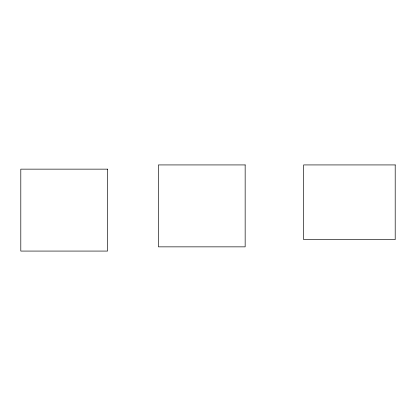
<?xml version="1.0" encoding="UTF-8"?>
<svg xmlns="http://www.w3.org/2000/svg" width="416" height="416" viewBox="0 0 416 416"><rect width="100%" height="100%" fill="white"/><g stroke="black" fill="none" stroke-linecap="round" stroke-linejoin="round"><path stroke-width="0.62" d="M245.159 164.928L158.418 164.928L158.418 246.854L245.159 246.854L245.159 164.928M395.2 164.928L303.638 164.928L303.638 239.626L395.2 239.626L395.2 164.928M107.541 169.146L20.8 169.146L20.8 251.072L107.541 251.072L107.541 169.146"/></g></svg>
